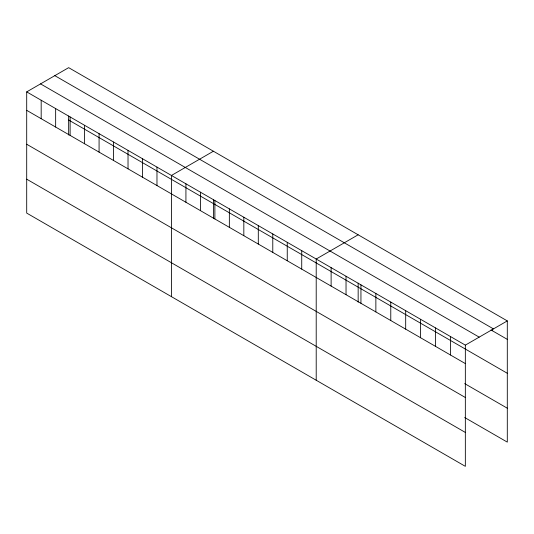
<?xml version="1.0" encoding="UTF-8"?>
<svg xmlns="http://www.w3.org/2000/svg" width="534" height="534" viewBox="0 0 534 534"><rect width="100%" height="100%" fill="white"/><g stroke="black" fill="none" stroke-linecap="round" stroke-linejoin="round"><path stroke-width="0.8" d="M26.7 91.881L465.341 345.131L465.341 466.342L26.7 213.093L26.7 91.881L68.659 67.658L507.3 320.907L507.3 442.119L464.687 417.521M213.406 151.229L171.454 175.452L171.454 296.67M358.16 234.8L316.208 259.023L316.208 380.241M465.341 345.131L507.3 320.907M54.808 75.648L493.456 328.897M490.966 329.932L507.3 339.364M40.544 83.885L479.192 337.134M68.659 120.023L507.3 373.273M26.7 110.338L465.341 363.587M464.687 383.612L507.3 408.21M26.7 144.247L465.341 397.496M26.7 179.184L465.341 432.433M492.388 329.151L492.388 330.753M450.429 336.52L450.429 354.976M435.517 327.909L435.517 346.366M420.605 319.299L420.605 337.755M405.686 310.688L405.686 329.144M390.775 302.077L390.775 320.534M375.863 293.466L375.863 311.923M360.944 284.856L360.944 303.312M358.16 283.133L358.16 302.144M346.032 276.245L346.032 294.701M331.12 267.634L331.12 286.097M301.73 250.666L301.73 269.129M287.252 242.309L287.252 260.772M272.781 233.952L272.781 252.415M258.302 225.595L258.302 244.058M243.831 217.238L243.831 235.694M229.353 208.881L229.353 227.337M214.882 200.524L214.882 218.98M213.406 199.562L213.406 218.573M200.404 192.167L200.404 210.623M185.925 183.809L185.925 202.266M156.976 167.095L156.976 185.552M142.505 158.738L142.505 177.195M128.026 150.381L128.026 168.837M113.548 142.024L113.548 160.48M99.077 133.667L99.077 152.123M84.599 125.31L84.599 143.766M70.128 116.953L70.128 135.409M68.659 115.991L68.659 135.002M55.649 108.596L55.649 127.052M41.178 100.238L41.178 118.695"/></g></svg>
